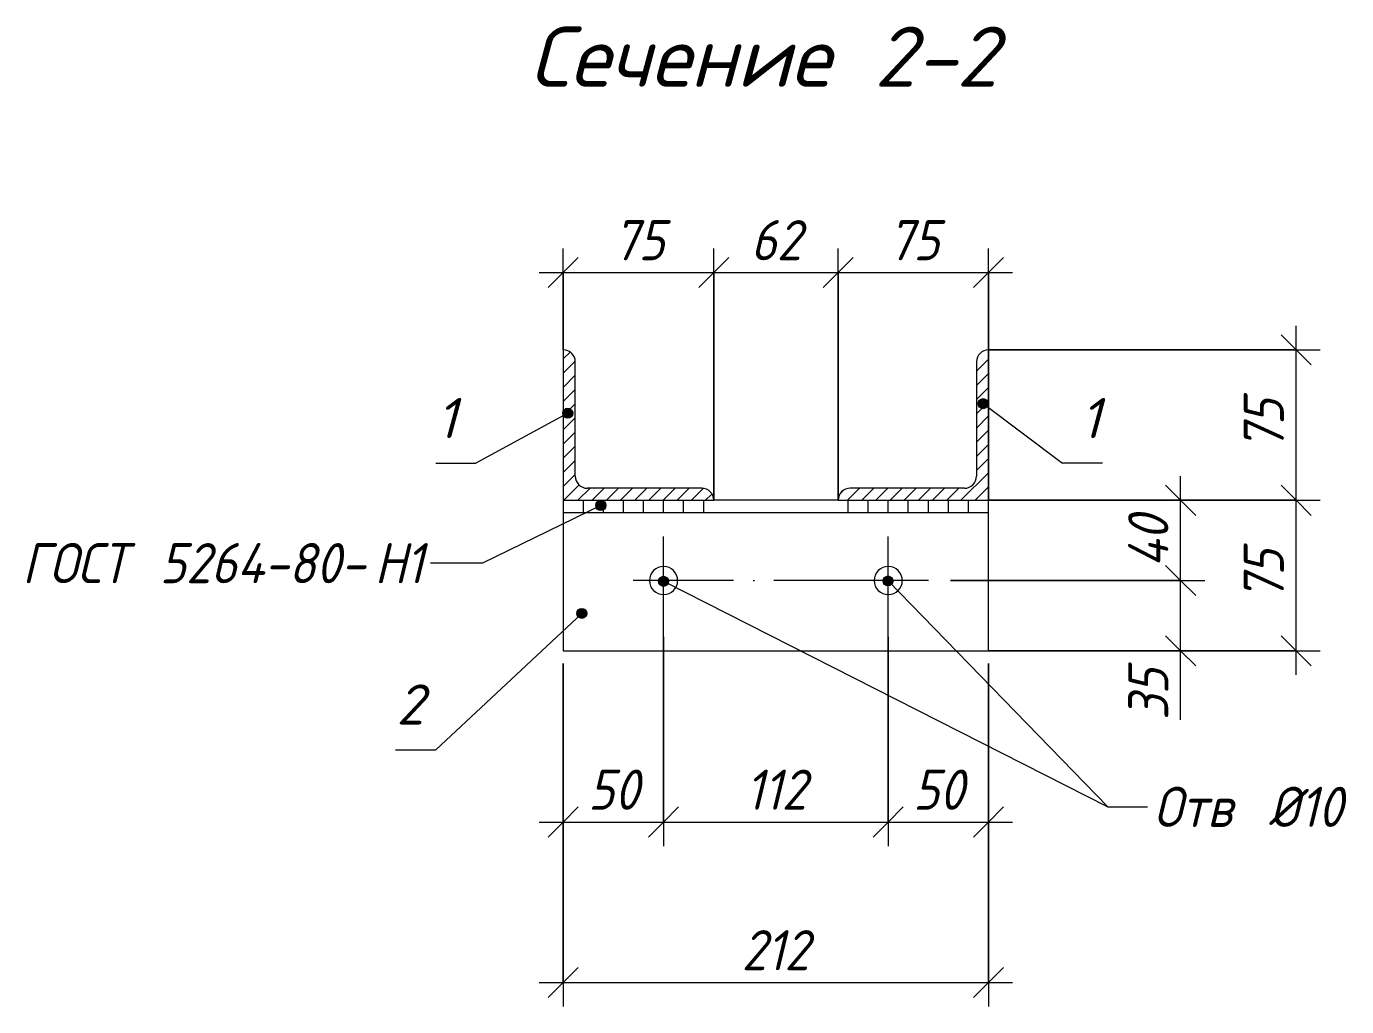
# Model space of a CAD drawing. Header units: millimetres. Extents: x 5003 to 30475, y -140 to 6930.
# Drawn here: x 5773 to 6431, y 3752 to 4240 of the extents above; entities that cross this region are included whole.
import ezdxf

# ---------------------------------------------------------------- set-up
doc = ezdxf.new("R2010")
doc.units = ezdxf.units.MM
doc.linetypes.add('50_200_ШТРИХ_1Т_ш5_п1_п1_', pattern=[70, 50, -10, 0, -10])
for name, color, linetype, lineweight in [('A-ANNO-DIMS', 7, 'Continuous', 9), ('A-ANNO-DIMS-10', 7, 'Continuous', 9), ('A-ANNO-NOTE', 7, 'Continuous', 9), ('A-DETL', 7, 'Continuous', 9), ('A-DETL-1', 7, 'Continuous', 20), ('A-DETL-CNTR-1', 7, '50_200_ШТРИХ_1Т_ш5_п1_п1_', 5), ('A-DETL-GENF-1', 7, 'Continuous', 5), ('G-ANNO-TEXT', 7, 'Continuous', 9)]:
    doc.layers.add(name, color=color, linetype=linetype, lineweight=lineweight)
doc.styles.add('ISOCPEUR_B_I', font='', dxfattribs={"height": 30})
doc.styles.add('ISOCPEUR_I', font='isocpeui.ttf', dxfattribs={"width": 0.9, "height": 20})
doc.styles.add('ISOCPEUR_I_1', font='isocpeui.ttf', dxfattribs={"height": 20})
doc.styles.get('ISOCPEUR_B_I').set_extended_font_data('ISOCPEUR', italic=True, bold=True)
doc.dimstyles.new('ISO-2_0_0_9К_СРЕДНИЙ', dxfattribs={"dimscale": 304.8, "dimtxt": 19.919624, "dimasz": 0.049213, "dimexe": 0.03937, "dimexo": 0, "dimgap": 0, "dimtad": 1, "dimdec": 0, "dimzin": 0, "dimdsep": 46, "dimtxsty": 'ISOCPEUR_I', "dimblk1": 'OBLIQUE', "dimblk2": 'OBLIQUE', "dimsah": 1, "dimcen": 0.09, "dimdle": 0.03937, "dimazin": 0, "dimtfac": 1, "dimtdec": 4, "dimtix": 1, "dimtmove": 1, "dimatfit": 3, "dimfxl": 1, "dimtvp": 1, "dimtolj": 1, "dimtzin": 0, "dimarcsym": 2})
doc.dimstyles.new('ISO-2_0_0_9К_СРЕДНИЙ_1', dxfattribs={"dimscale": 304.8, "dimtxt": 19.919624, "dimasz": 0.049213, "dimexe": 0.03937, "dimexo": 0, "dimgap": 0, "dimtad": 1, "dimdec": 0, "dimzin": 0, "dimdsep": 46, "dimtxsty": 'ISOCPEUR_I', "dimblk1": 'OBLIQUE', "dimblk2": 'OBLIQUE', "dimsah": 1, "dimcen": 0.09, "dimdle": 0.03937, "dimazin": 0, "dimtfac": 1, "dimtdec": 4, "dimtix": 1, "dimtmove": 0, "dimatfit": 3, "dimfxl": 1, "dimtvp": 1, "dimtolj": 1, "dimtzin": 0, "dimarcsym": 2})
pattern_1 = [(45, (0, 0), (-3.535534, 3.535534), [])]

# ---------------------------------------------------------------- blocks, each defined once
blk = doc.blocks.new('DIMBLOCK14-АР1_Узлы металлических стоек  3 этажа')
at = {"layer": 'A-ANNO-DIMS-10', "lineweight": 20}
for p, q in [((6347.99, 3964.03), (6340.49, 3971.53)), ((6347.99, 3964.03), (6355.49, 3956.53)), ((6347.99, 3929.03), (6340.49, 3936.53)), ((6347.99, 3929.03), (6355.49, 3921.53))]:
    blk.add_line(p, q, dxfattribs=at)
at = {"layer": 'A-ANNO-DIMS-10'}
for p, q in [((6233.29, 3964.03), (6359.99, 3964.03)), ((6347.99, 3964.03), (6233.29, 3964.03)), ((6347.99, 3917.03), (6347.99, 3964.03)), ((6347.99, 3919.81), (6347.99, 3946.53)), ((6252.24, 3929.03), (6359.99, 3929.03)), ((6347.99, 3929.03), (6252.24, 3929.03)), ((6347.99, 3894.53), (6347.99, 3919.81))]:
    blk.add_line(p, q, dxfattribs=at)
at = {"layer": 'A-ANNO-DIMS-10', "color": 0, "insert": (6321.86, 3894.53), "char_height": 20, "width": 30.3391, "attachment_point": 1, "rotation": 90, "line_spacing_factor": 1.149209, "style": 'ISOCPEUR_I'}
blk.add_mtext('35', dxfattribs=at)
blk = doc.blocks.new('_Oblique')
at = {"color": 0, "linetype": 'ByBlock', "lineweight": -2}
blk.add_line((-0.5, -0.5), (0.5, 0.5), dxfattribs=at)
blk = doc.blocks.new('DIMBLOCK15-АР1_Узлы металлических стоек  3 этажа')
at = {"layer": 'A-ANNO-DIMS-10'}
for p, q in [((6347.99, 3964.03), (6347.99, 4016.03)), ((6252.24, 4004.03), (6359.99, 4004.03)), ((6347.99, 4004.03), (6252.24, 4004.03)), ((6233.29, 3964.03), (6359.99, 3964.03)), ((6347.99, 3964.03), (6233.29, 3964.03))]:
    blk.add_line(p, q, dxfattribs=at)
at = {"layer": 'A-ANNO-DIMS-10', "lineweight": 20}
for p, q in [((6347.99, 4004.03), (6340.49, 4011.53)), ((6347.99, 4004.03), (6355.49, 3996.53)), ((6347.99, 3964.03), (6340.49, 3971.53)), ((6347.99, 3964.03), (6355.49, 3956.53))]:
    blk.add_line(p, q, dxfattribs=at)
at = {"layer": 'A-ANNO-DIMS-10', "color": 0, "insert": (6321.86, 3970.63), "char_height": 20, "width": 32.1779, "attachment_point": 1, "rotation": 90, "line_spacing_factor": 1.149209, "style": 'ISOCPEUR_I'}
blk.add_mtext('40', dxfattribs=at)
blk = doc.blocks.new('DIMBLOCK16-АР1_Узлы металлических стоек  3 этажа')
at = {"layer": 'A-ANNO-DIMS-10', "lineweight": 20}
for p, q in [((6405.59, 4004.03), (6398.09, 4011.53)), ((6405.59, 4004.03), (6413.09, 3996.53)), ((6405.59, 3929.03), (6398.09, 3936.53)), ((6405.59, 3929.03), (6413.09, 3921.53))]:
    blk.add_line(p, q, dxfattribs=at)
at = {"layer": 'A-ANNO-DIMS-10'}
for p, q in [((6252.24, 4004.03), (6417.59, 4004.03)), ((6405.59, 4004.03), (6252.24, 4004.03)), ((6405.59, 3917.03), (6405.59, 4004.03)), ((6252.24, 3929.03), (6417.59, 3929.03)), ((6405.59, 3929.03), (6252.24, 3929.03))]:
    blk.add_line(p, q, dxfattribs=at)
at = {"layer": 'A-ANNO-DIMS-10', "color": 0, "insert": (6379.46, 3953.89), "char_height": 20, "width": 30.3391, "attachment_point": 1, "rotation": 90, "line_spacing_factor": 1.149209, "style": 'ISOCPEUR_I'}
blk.add_mtext('75', dxfattribs=at)
blk = doc.blocks.new('DIMBLOCK17-АР1_Узлы металлических стоек  3 этажа')
at = {"layer": 'A-ANNO-DIMS-10'}
for p, q in [((6405.59, 4004.03), (6405.59, 4091.03)), ((6252.24, 4079.03), (6417.59, 4079.03)), ((6405.59, 4079.03), (6252.24, 4079.03)), ((6252.24, 4004.03), (6417.59, 4004.03)), ((6405.59, 4004.03), (6252.24, 4004.03))]:
    blk.add_line(p, q, dxfattribs=at)
at = {"layer": 'A-ANNO-DIMS-10', "lineweight": 20}
for p, q in [((6405.59, 4079.03), (6398.09, 4086.53)), ((6405.59, 4079.03), (6413.09, 4071.53)), ((6405.59, 4004.03), (6398.09, 4011.53)), ((6405.59, 4004.03), (6413.09, 3996.53))]:
    blk.add_line(p, q, dxfattribs=at)
at = {"layer": 'A-ANNO-DIMS-10', "color": 0, "insert": (6379.46, 4028.89), "char_height": 20, "width": 30.3391, "attachment_point": 1, "rotation": 90, "line_spacing_factor": 1.149209, "style": 'ISOCPEUR_I'}
blk.add_mtext('75', dxfattribs=at)
blk = doc.blocks.new('DIMBLOCK18-АР1_Узлы металлических стоек  3 этажа')
at = {"layer": 'A-ANNO-DIMS-10'}
for p, q in [((6252.24, 3922.63), (6252.24, 3751.65)), ((6252.24, 3763.65), (6252.24, 3922.63)), ((6040.24, 3920.09), (6040.24, 3751.65)), ((6040.24, 3763.65), (6040.24, 3920.09)), ((6028.24, 3763.65), (6264.24, 3763.65))]:
    blk.add_line(p, q, dxfattribs=at)
at = {"layer": 'A-ANNO-DIMS-10', "lineweight": 20}
for p, q in [((6040.24, 3763.65), (6047.74, 3771.15)), ((6252.24, 3763.65), (6259.74, 3771.15)), ((6040.24, 3763.65), (6032.74, 3756.15)), ((6252.24, 3763.65), (6244.74, 3756.15))]:
    blk.add_line(p, q, dxfattribs=at)
at = {"layer": 'A-ANNO-DIMS-10', "color": 0, "insert": (6129.19, 3789.78), "char_height": 20, "width": 40.9118, "attachment_point": 1, "line_spacing_factor": 1.149209, "style": 'ISOCPEUR_I'}
blk.add_mtext('212', dxfattribs=at)
blk = doc.blocks.new('DIMBLOCK19-АР1_Узлы металлических стоек  3 этажа')
at = {"layer": 'A-ANNO-DIMS-10'}
for p, q in [((6040.24, 4079.03), (6040.24, 4129.58)), ((6115.24, 4004.03), (6115.24, 4129.58)), ((6028.24, 4117.58), (6115.24, 4117.58)), ((6040.24, 4117.58), (6040.24, 4079.03)), ((6115.24, 4117.58), (6115.24, 4004.03))]:
    blk.add_line(p, q, dxfattribs=at)
at = {"layer": 'A-ANNO-DIMS-10', "lineweight": 20}
for p, q in [((6040.24, 4117.58), (6047.74, 4125.08)), ((6115.24, 4117.58), (6122.74, 4125.08)), ((6040.24, 4117.58), (6032.74, 4110.08)), ((6115.24, 4117.58), (6107.74, 4110.08))]:
    blk.add_line(p, q, dxfattribs=at)
at = {"layer": 'A-ANNO-DIMS-10', "color": 0, "insert": (6065.1, 4143.71), "char_height": 20, "width": 30.3391, "attachment_point": 1, "line_spacing_factor": 1.149209, "style": 'ISOCPEUR_I'}
blk.add_mtext('75', dxfattribs=at)
blk = doc.blocks.new('DIMBLOCK20-АР1_Узлы металлических стоек  3 этажа')
at = {"layer": 'A-ANNO-DIMS-10'}
for p, q in [((6115.24, 4004.03), (6115.24, 4129.58)), ((6177.24, 4004.03), (6177.24, 4129.58)), ((6115.24, 4117.58), (6177.24, 4117.58)), ((6115.24, 4117.58), (6115.24, 4004.03)), ((6177.24, 4117.58), (6177.24, 4004.03))]:
    blk.add_line(p, q, dxfattribs=at)
at = {"layer": 'A-ANNO-DIMS-10', "lineweight": 20}
for p, q in [((6115.24, 4117.58), (6122.74, 4125.08)), ((6177.24, 4117.58), (6184.74, 4125.08)), ((6115.24, 4117.58), (6107.74, 4110.08)), ((6177.24, 4117.58), (6169.74, 4110.08))]:
    blk.add_line(p, q, dxfattribs=at)
at = {"layer": 'A-ANNO-DIMS-10', "color": 0, "insert": (6133.6, 4143.71), "char_height": 20, "width": 30.3391, "attachment_point": 1, "line_spacing_factor": 1.149209, "style": 'ISOCPEUR_I'}
blk.add_mtext('62', dxfattribs=at)
blk = doc.blocks.new('DIMBLOCK21-АР1_Узлы металлических стоек  3 этажа')
at = {"layer": 'A-ANNO-DIMS-10'}
for p, q in [((6177.24, 4004.03), (6177.24, 4129.58)), ((6252.24, 4004.03), (6252.24, 4129.58)), ((6177.24, 4117.58), (6264.24, 4117.58)), ((6177.24, 4117.58), (6177.24, 4004.03)), ((6252.24, 4117.58), (6252.24, 4004.03))]:
    blk.add_line(p, q, dxfattribs=at)
at = {"layer": 'A-ANNO-DIMS-10', "lineweight": 20}
for p, q in [((6177.24, 4117.58), (6184.74, 4125.08)), ((6252.24, 4117.58), (6259.74, 4125.08)), ((6177.24, 4117.58), (6169.74, 4110.08)), ((6252.24, 4117.58), (6244.74, 4110.08))]:
    blk.add_line(p, q, dxfattribs=at)
at = {"layer": 'A-ANNO-DIMS-10', "color": 0, "insert": (6202.1, 4143.71), "char_height": 20, "width": 30.3391, "attachment_point": 1, "line_spacing_factor": 1.149209, "style": 'ISOCPEUR_I'}
blk.add_mtext('75', dxfattribs=at)
blk = doc.blocks.new('DIMBLOCK22-АР1_Узлы металлических стоек  3 этажа')
at = {"layer": 'A-ANNO-DIMS-10'}
for p, q in [((6090.24, 3936.03), (6090.24, 3831.65)), ((6090.24, 3843.65), (6090.24, 3936.03)), ((6040.24, 3922.63), (6040.24, 3831.65)), ((6040.24, 3843.65), (6040.24, 3922.63)), ((6028.24, 3843.65), (6090.24, 3843.65))]:
    blk.add_line(p, q, dxfattribs=at)
at = {"layer": 'A-ANNO-DIMS-10', "lineweight": 20}
for p, q in [((6040.24, 3843.65), (6047.74, 3851.15)), ((6090.24, 3843.65), (6097.74, 3851.15)), ((6040.24, 3843.65), (6032.74, 3836.15)), ((6090.24, 3843.65), (6082.74, 3836.15))]:
    blk.add_line(p, q, dxfattribs=at)
at = {"layer": 'A-ANNO-DIMS-10', "color": 0, "insert": (6052.6, 3869.78), "char_height": 20, "width": 30.3391, "attachment_point": 1, "line_spacing_factor": 1.149209, "style": 'ISOCPEUR_I'}
blk.add_mtext('50', dxfattribs=at)
blk = doc.blocks.new('DIMBLOCK23-АР1_Узлы металлических стоек  3 этажа')
at = {"layer": 'A-ANNO-DIMS-10'}
for p, q in [((6090.24, 3936.03), (6090.24, 3831.65)), ((6090.24, 3843.65), (6090.24, 3936.03)), ((6202.24, 3936.03), (6202.24, 3831.65)), ((6202.24, 3843.65), (6202.24, 3936.03)), ((6090.24, 3843.65), (6202.24, 3843.65))]:
    blk.add_line(p, q, dxfattribs=at)
at = {"layer": 'A-ANNO-DIMS-10', "lineweight": 20}
for p, q in [((6090.24, 3843.65), (6097.74, 3851.15)), ((6202.24, 3843.65), (6209.74, 3851.15)), ((6090.24, 3843.65), (6082.74, 3836.15)), ((6202.24, 3843.65), (6194.74, 3836.15))]:
    blk.add_line(p, q, dxfattribs=at)
at = {"layer": 'A-ANNO-DIMS-10', "color": 0, "insert": (6131.11, 3869.78), "char_height": 20, "width": 36.315, "attachment_point": 1, "line_spacing_factor": 1.149209, "style": 'ISOCPEUR_I'}
blk.add_mtext('112', dxfattribs=at)
blk = doc.blocks.new('DIMBLOCK24-АР1_Узлы металлических стоек  3 этажа')
at = {"layer": 'A-ANNO-DIMS-10'}
for p, q in [((6202.24, 3936.03), (6202.24, 3831.65)), ((6202.24, 3843.65), (6202.24, 3936.03)), ((6252.24, 3922.63), (6252.24, 3831.65)), ((6252.24, 3843.65), (6252.24, 3922.63)), ((6202.24, 3843.65), (6264.24, 3843.65))]:
    blk.add_line(p, q, dxfattribs=at)
at = {"layer": 'A-ANNO-DIMS-10', "lineweight": 20}
for p, q in [((6202.24, 3843.65), (6209.74, 3851.15)), ((6252.24, 3843.65), (6259.74, 3851.15)), ((6202.24, 3843.65), (6194.74, 3836.15)), ((6252.24, 3843.65), (6244.74, 3836.15))]:
    blk.add_line(p, q, dxfattribs=at)
at = {"layer": 'A-ANNO-DIMS-10', "color": 0, "insert": (6214.6, 3869.78), "char_height": 20, "width": 30.3391, "attachment_point": 1, "line_spacing_factor": 1.149209, "style": 'ISOCPEUR_I'}
blk.add_mtext('50', dxfattribs=at)
blk = doc.blocks.new('_AT__Текстовая выноска1 - _AT__Текстовая выноска 2-25057224-АР1_Узлы металлических стоек  3 этажа')
at = {"layer": 'A-ANNO-NOTE'}
blk.add_line((0, 0), (2, 0), dxfattribs=at)
blk = doc.blocks.new('_AT__Текстовая выноска1 - _AT__Текстовая выноска 2-25057332-АР1_Узлы металлических стоек  3 этажа')
at = {"layer": 'A-ANNO-NOTE'}
blk.add_line((0, 0), (2, 0), dxfattribs=at)

msp = doc.modelspace()

# ---------------------------------------------------------------- hatches: boundary and pattern name
at = {"layer": 'A-ANNO-NOTE'}
h = msp.add_hatch(color=256, dxfattribs=at)
edge = h.paths.add_edge_path(flags=0)
edge.add_arc((6249.55, 4052.21), 2.5, 0, 360)
h = msp.add_hatch(color=256, dxfattribs=at)
edge = h.paths.add_edge_path(flags=0)
edge.add_arc((6042.47, 4047.42), 2.5, 0, 360)
h = msp.add_hatch(color=256, dxfattribs=at)
edge = h.paths.add_edge_path(flags=0)
edge.add_arc((6049.45, 3947.67), 2.5, 0, 360)
at = {"layer": 'A-DETL-GENF-1'}
h = msp.add_hatch(dxfattribs=at)
h.set_pattern_fill('FP_2', color=256, style=0, pattern_type=2)
h.set_pattern_definition(pattern_1)
h.paths.add_polyline_path([(6115.24, 4004.03), (6115.04, 4005.59), (6114.44, 4007.03), (6113.48, 4008.28), (6112.24, 4009.23), (6110.79, 4009.83), (6109.24, 4010.03), (6052.24, 4010.03), (6050.69, 4010.24), (6049.24, 4010.84), (6048, 4011.79), (6047.04, 4013.03), (6046.45, 4014.48), (6046.24, 4016.03), (6046.24, 4073.03), (6046.04, 4074.59), (6045.44, 4076.03), (6044.48, 4077.28), (6043.24, 4078.23), (6041.79, 4078.83), (6040.24, 4079.03), (6040.24, 4004.03)], flags=0)
h = msp.add_hatch(dxfattribs=at)
h.set_pattern_fill('FP_2', color=256, style=0, pattern_type=2)
h.set_pattern_definition(pattern_1)
h.paths.add_polyline_path([(6252.24, 4004.03), (6252.24, 4079.03), (6250.69, 4078.83), (6249.24, 4078.23), (6248, 4077.28), (6247.04, 4076.03), (6246.45, 4074.59), (6246.24, 4073.03), (6246.24, 4016.03), (6246.04, 4014.48), (6245.44, 4013.03), (6244.48, 4011.79), (6243.24, 4010.84), (6241.79, 4010.24), (6240.24, 4010.03), (6183.24, 4010.03), (6181.69, 4009.83), (6180.24, 4009.23), (6179, 4008.28), (6178.04, 4007.03), (6177.45, 4005.59), (6177.24, 4004.03)], flags=0)
at = {"layer": 'G-ANNO-TEXT'}
h = msp.add_hatch(color=256, dxfattribs=at)
edge = h.paths.add_edge_path(flags=0)
edge.add_arc((6058.97, 4001.45), 2.5, 0, 360)
h = msp.add_hatch(color=256, dxfattribs=at)
edge = h.paths.add_edge_path(flags=0)
edge.add_arc((6090.23, 3963.64), 2.5, 0, 360)
h = msp.add_hatch(color=256, dxfattribs=at)
edge = h.paths.add_edge_path(flags=0)
edge.add_arc((6202.13, 3963.82), 2.5, 0, 360)

# ---------------------------------------------------------------- linework, layer by layer
at = {"layer": 'A-ANNO-NOTE'}
for p, q in [((6249.55, 4052.21), (6289.1, 4022.51)), ((6042.47, 4047.42), (5996.67, 4022.51)), ((6049.45, 3947.67), (5976.67, 3879.72))]:
    msp.add_line(p, q, dxfattribs=at)
for centre in [(6249.55, 4052.21), (6042.47, 4047.42), (6049.45, 3947.67)]:
    msp.add_circle(centre, 2.5, dxfattribs=at)
at = {"layer": 'A-DETL'}
for p, q in [((6040.24, 4004.03), (6040.24, 3929.03)), ((6050.24, 3998.03), (6050.24, 4004.03)), ((6060.24, 3998.03), (6060.24, 4004.03)), ((6070.24, 3998.03), (6070.24, 4004.03)), ((6080.24, 3998.03), (6080.24, 4004.03)), ((6090.24, 3998.03), (6090.24, 4004.03)), ((6100.24, 3998.03), (6100.24, 4004.03)), ((6110.24, 3998.03), (6110.24, 4004.03)), ((6177.24, 4004.03), (6115.24, 4004.03)), ((6182.24, 3998.03), (6182.24, 4004.03)), ((6192.24, 3998.03), (6192.24, 4004.03)), ((6202.24, 3998.03), (6202.24, 4004.03)), ((6212.24, 3998.03), (6212.24, 4004.03)), ((6222.24, 3998.03), (6222.24, 4004.03)), ((6232.24, 3998.03), (6232.24, 4004.03)), ((6242.24, 3998.03), (6242.24, 4004.03)), ((6252.24, 3929.03), (6252.24, 4004.03)), ((6040.24, 3998.03), (6252.24, 3998.03)), ((6040.24, 3929.03), (6252.24, 3929.03))]:
    msp.add_line(p, q, dxfattribs=at)
for centre, start, end in [((6090.24, 3964.03), 90, 270), ((6090.24, 3964.03), 270, 90), ((6202.24, 3964.03), 90, 270), ((6202.24, 3964.03), 270, 90)]:
    msp.add_arc(centre, 7, start, end, dxfattribs=at)
at = {"layer": 'A-DETL-1'}
for p, q in [((6040.24, 4079.03), (6040.24, 4004.03)), ((6252.24, 4004.03), (6252.24, 4079.03)), ((6046.24, 4016.03), (6046.24, 4073.03)), ((6246.24, 4073.03), (6246.24, 4016.03)), ((6109.24, 4010.03), (6052.24, 4010.03)), ((6240.24, 4010.03), (6183.24, 4010.03)), ((6040.24, 4004.03), (6115.24, 4004.03)), ((6177.24, 4004.03), (6252.24, 4004.03))]:
    msp.add_line(p, q, dxfattribs=at)
for centre, start, end in [((6040.24, 4073.03), 0, 90), ((6252.24, 4073.03), 90, 180), ((6052.24, 4016.03), 180, 270), ((6240.24, 4016.03), 270, 0), ((6109.24, 4004.03), 360, 90), ((6183.24, 4004.03), 90, 180)]:
    msp.add_arc(centre, 6, start, end, dxfattribs=at)
at = {"layer": 'A-DETL-CNTR-1'}
for p, q in [((6090.24, 3936.03), (6090.24, 3986.03)), ((6202.24, 3936.03), (6202.24, 3986.03)), ((6195.24, 3964.03), (6070.24, 3964.03)), ((6217.24, 3964.03), (6180.24, 3964.03)), ((6222.24, 3964.03), (6209.24, 3964.03))]:
    msp.add_line(p, q, dxfattribs=at)
at = {"layer": 'G-ANNO-TEXT'}
for p, q in [((6058.97, 4001.45), (5999.91, 3972.71)), ((5974.73, 3972.71), (5974.11, 3972.71)), ((5999.91, 3972.71), (5974.73, 3972.71)), ((6090.23, 3963.64), (6311.7, 3851.23)), ((6202.13, 3963.82), (6311.7, 3851.23)), ((6311.7, 3851.23), (6331.54, 3851.23)), ((6311.7, 3851.23), (6331.54, 3851.23))]:
    msp.add_line(p, q, dxfattribs=at)
for centre in [(6058.97, 4001.45), (6090.23, 3963.64), (6202.13, 3963.82)]:
    msp.add_circle(centre, 2.5, dxfattribs=at)

# ---------------------------------------------------------------- block references
at = {"layer": 'A-ANNO-NOTE', "xscale": 10, "yscale": 10, "zscale": 10}
for p in [(5976.67, 4022.51), (5956.67, 3879.72)]:
    msp.add_blockref('_AT__Текстовая выноска1 - _AT__Текстовая выноска 2-25057224-АР1_Узлы металлических стоек  3 этажа', p, dxfattribs=at)
at = {"layer": 'A-ANNO-NOTE', "xscale": 10, "yscale": 10, "zscale": 10, "rotation": 180}
msp.add_blockref('_AT__Текстовая выноска1 - _AT__Текстовая выноска 2-25057332-АР1_Узлы металлических стоек  3 этажа', (6309.1, 4022.51), dxfattribs=at)

# ---------------------------------------------------------------- texts
at = {"layer": 'A-ANNO-NOTE', "char_height": 20, "attachment_point": 1, "style": 'ISOCPEUR_I_1'}
for s, insert, width in [('\\fISOCPEUR|b0|i1|c204|p34|;1', (5977.08, 4055.04), 12.827), ('\\fISOCPEUR|b0|i1|c204|p34|;1', (6298.09, 4055.04), 12.827), ('\\fISOCPEUR|b0|i1|c204|p34|;2', (5957.08, 3912.25), 17.6371)]:
    msp.add_mtext(s, dxfattribs=dict(at, insert=insert, width=width))
at = {"layer": 'G-ANNO-TEXT', "attachment_point": 1}
for s, insert, char_height, width, style in [('Сечение', (6023.36, 4240.17), 30, 185.1898, 'ISOCPEUR_B_I'), (' 2-2', (6176.15, 4240.17), 30, 102.616, 'ISOCPEUR_B_I'), ('ГОСТ', (5770.49, 3982.71), 20, 69.2658, 'ISOCPEUR_I'), (' 5264-80-', (5827.64, 3982.71), 20, 143.5822, 'ISOCPEUR_I'), ('\\fISOCPEUR|b0|i1|c204|p34|;\\W.9;Н', (5946.11, 3982.71), 20, 18.7595, 'ISOCPEUR_I'), ('\\fISOCPEUR|b0|i1|c204|p34|;\\W.9;1', (5961.59, 3982.71), 20, 11.5443, 'ISOCPEUR_I'), ('Отв', (6334.54, 3861.23), 20, 55.5569, 'ISOCPEUR_I'), (' Ø10', (6380.38, 3861.23), 20, 64.2152, 'ISOCPEUR_I')]:
    msp.add_mtext(s, dxfattribs=dict(at, insert=insert, char_height=char_height, width=width, style=style))

# ---------------------------------------------------------------- dimensions: what is measured, and where the dimension line sits
at = {"layer": 'A-ANNO-DIMS'}
for base, p1, p2, override, picture, middle in [((6115.24, 4117.58), (6040.24, 4079.03), (6115.24, 4004.03), {"dimpost": '<>', "dimfxl": 106.066017}, 'DIMBLOCK19-АР1_Узлы металлических стоек  3 этажа', (6077.74, 4127.71)), ((6177.24, 4117.58), (6115.24, 4004.03), (6177.24, 4004.03), {"dimpost": '<>', "dimfxl": 62}, 'DIMBLOCK20-АР1_Узлы металлических стоек  3 этажа', (6146.24, 4127.58)), ((6252.24, 4117.58), (6177.24, 4004.03), (6252.24, 4004.03), {"dimpost": '<>', "dimfxl": 75}, 'DIMBLOCK21-АР1_Узлы металлических стоек  3 этажа', (6214.74, 4127.71)), ((6090.24, 3843.65), (6040.24, 3922.63), (6090.24, 3936.03), {"dimpost": '<>', "dimfxl": 51.76594}, 'DIMBLOCK22-АР1_Узлы металлических стоек  3 этажа', (6065.24, 3853.65)), ((6202.24, 3843.65), (6090.24, 3936.03), (6202.24, 3936.03), {"dimpost": '<>', "dimfxl": 112}, 'DIMBLOCK23-АР1_Узлы металлических стоек  3 этажа', (6146.24, 3853.65)), ((6252.24, 3843.65), (6202.24, 3936.03), (6252.24, 3922.63), {"dimpost": '<>', "dimfxl": 51.76594}, 'DIMBLOCK24-АР1_Узлы металлических стоек  3 этажа', (6227.24, 3853.65)), ((6252.24, 3763.65), (6040.24, 3920.09), (6252.24, 3922.63), {"dimpost": '<>', "dimfxl": 212.015225}, 'DIMBLOCK18-АР1_Узлы металлических стоек  3 этажа', (6146.24, 3773.65))]:
    dim = msp.add_linear_dim(base=base, p1=p1, p2=p2, dimstyle='ISO-2_0_0_9К_СРЕДНИЙ_1', override=override, dxfattribs=at)
    dim.commit()
    dim.dimension.update_dxf_attribs({"geometry": picture, "text_midpoint": middle})
for base, p1, p2, override, picture, middle in [((6405.59, 4079.03), (6252.24, 4004.03), (6252.24, 4079.03), {"dimpost": '<>', "dimfxl": 75}, 'DIMBLOCK17-АР1_Узлы металлических стоек  3 этажа', (6395.46, 4041.53)), ((6347.99, 4004.03), (6233.29, 3964.03), (6252.24, 4004.03), {"dimpost": '<>', "dimfxl": 44.260752}, 'DIMBLOCK15-АР1_Узлы металлических стоек  3 этажа', (6337.99, 3984.03)), ((6405.59, 4004.03), (6252.24, 3929.03), (6252.24, 4004.03), {"dimpost": '<>', "dimfxl": 75}, 'DIMBLOCK16-АР1_Узлы металлических стоек  3 этажа', (6395.46, 3966.53))]:
    dim = msp.add_linear_dim(base=base, p1=p1, p2=p2, angle=90, dimstyle='ISO-2_0_0_9К_СРЕДНИЙ_1', override=override, dxfattribs=at)
    dim.commit()
    dim.dimension.update_dxf_attribs({"geometry": picture, "text_midpoint": middle})
dim = msp.add_linear_dim(base=(6347.99, 3964.03), p1=(6252.24, 3929.03), p2=(6233.29, 3964.03), angle=90, dimstyle='ISO-2_0_0_9К_СРЕДНИЙ', override={"dimpost": '<>', "dimfxl": 39.799675}, dxfattribs=at)
dim.commit()
dim.dimension.update_dxf_attribs({"geometry": 'DIMBLOCK14-АР1_Узлы металлических стоек  3 этажа', "text_midpoint": (6335.2, 3909.7), "dimtype": 160, "text_rotation": 90})

doc.saveas('drawing.dxf')
